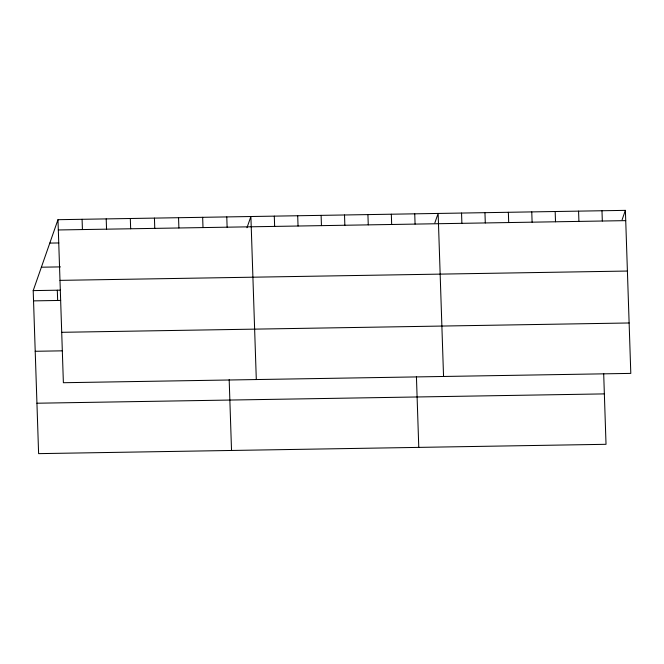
<?xml version="1.0" encoding="UTF-8"?>
<svg xmlns="http://www.w3.org/2000/svg" width="664" height="664" viewBox="0 0 664 664"><rect width="100%" height="100%" fill="white"/><g stroke="black" fill="none" stroke-linecap="round" stroke-linejoin="round"><path stroke-width="1" d="M603.684 373.525L606.024 444.307L38.612 453.636L33.2 290.608L57.975 219.693L625.388 210.363L630.8 373.392L63.379 382.721L57.975 219.693M246.975 227.752L250.892 216.522L256.304 379.551M434.87 222.805L438.14 213.443L443.552 376.471M622.118 219.726L625.388 210.363M58.316 229.96L625.729 220.631M49.8 243.099L58.839 242.949M41.376 267.202L60.465 266.895M59.984 280.366L627.405 271.045M33.2 290.608L60.333 290.16M33.54 300.875L60.673 300.427M61.71 332.307L629.132 322.978M35.217 351.281L62.341 350.841M36.935 403.222L604.356 393.893M601.982 210.754L602.323 221.021M578.576 211.135L578.917 221.403M555.17 211.517L555.511 221.784M531.764 211.907L532.105 222.174M508.358 212.289L508.699 222.556M484.952 212.679L485.293 222.938M461.546 213.061L461.887 223.328M414.734 213.833L415.075 224.092M416.428 376.604L418.776 447.387M391.328 214.215L391.669 224.482M367.922 214.596L368.263 224.864M344.516 214.987L344.857 225.245M321.11 215.368L321.451 225.636M297.704 215.75L298.045 226.017M274.298 216.14L274.639 226.399M226.781 216.921L227.121 227.188M229.18 379.683L231.528 450.466M202.661 217.319L203.001 227.578M178.55 217.709L178.89 227.976M154.43 218.107L154.77 228.374M130.318 218.506L130.659 228.773M106.207 218.904L106.547 229.163M82.087 219.294L82.427 229.561M57.311 290.209L57.652 300.477"/></g></svg>
